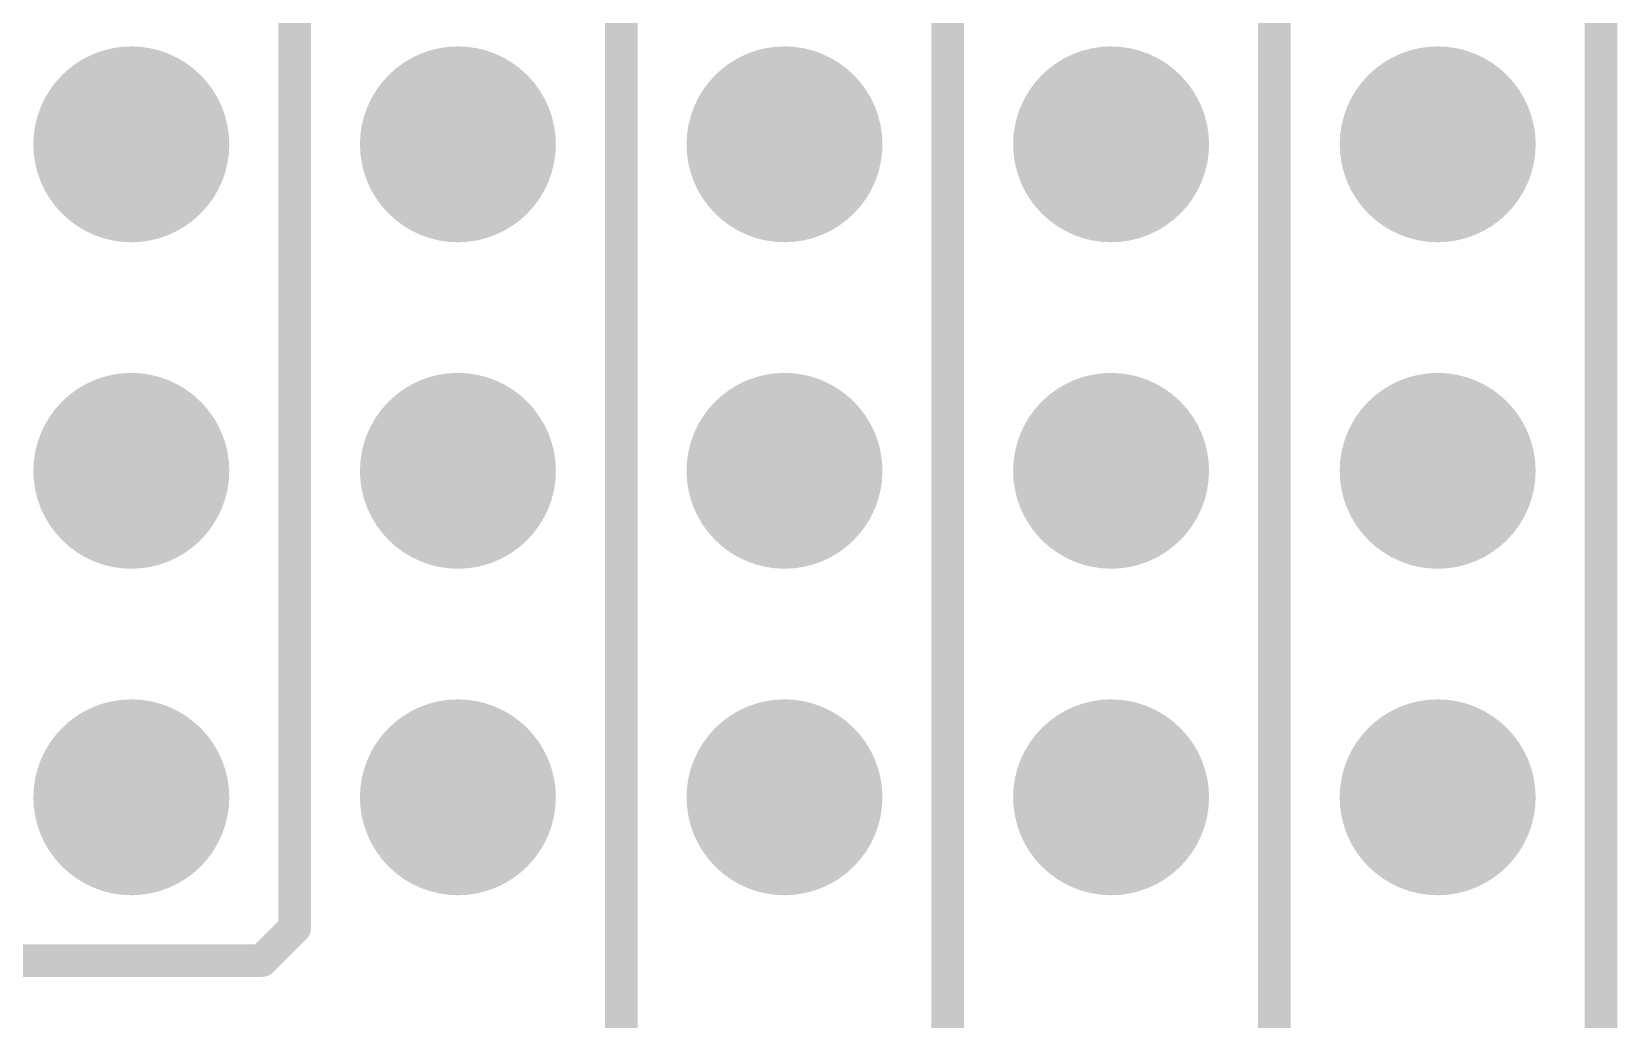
# Model space of a CAD drawing. Extents: x -0.08 to 2.71, y -0.01 to 2.11.
# Drawn here: x 1.2695 to 1.755, y 1.532 to 1.8345 of the extents above; entities that cross this region are included whole.
import ezdxf

# ---------------------------------------------------------------- set-up
doc = ezdxf.new("R2010")
doc.units = 0
doc.layers.add('1', color=14, linetype='CONTINUOUS')
doc.layers.add('18', color=94, linetype='CONTINUOUS')

# ---------------------------------------------------------------- blocks, each defined once
blk = doc.blocks.new('ROUNDV')
at = {"const_width": 0.5}
blk.add_lwpolyline([(0, -0.25, 1), (0, 0.25, 1), (0, -0.25)], format="xyb", dxfattribs=at)

msp = doc.modelspace()

# ---------------------------------------------------------------- linework, layer by layer
at = {"layer": '1', "const_width": 0.01}
for points in [[(1.35, 1.56), (1.35, 1.86)], [(1.45, 1.46), (1.45, 1.86)], [(1.55, 1.36), (1.55, 1.86)], [(1.65, 1.27), (1.65, 1.86)], [(1.75, 1.25), (1.75, 1.86)], [(1.34, 1.55), (1.35, 1.56)], [(1.16, 1.55), (1.34, 1.55)]]:
    msp.add_lwpolyline(points, dxfattribs=at)
at = {"layer": '1', "const_width": 0.005}
for points in [[(1.351768, 1.558232, 1), (1.348232, 1.561768)], [(1.3475, 1.56, 1), (1.3525, 1.56)], [(1.338232, 1.551768, 1), (1.341768, 1.548232)], [(1.34, 1.5475, 1), (1.34, 1.5525)]]:
    msp.add_lwpolyline(points, format="xyb", dxfattribs=at)

# ---------------------------------------------------------------- block references
at = {"layer": '18', "xscale": 0.06, "yscale": 0.06}
for p in [(1.3, 1.8), (1.3, 1.8), (1.4, 1.8), (1.4, 1.8), (1.5, 1.8), (1.5, 1.8), (1.6, 1.8), (1.6, 1.8), (1.7, 1.8), (1.7, 1.8), (1.3, 1.7), (1.3, 1.7), (1.4, 1.7), (1.4, 1.7), (1.5, 1.7), (1.5, 1.7), (1.6, 1.7), (1.6, 1.7), (1.7, 1.7), (1.7, 1.7), (1.3, 1.6), (1.3, 1.6), (1.4, 1.6), (1.4, 1.6), (1.5, 1.6), (1.5, 1.6), (1.6, 1.6), (1.6, 1.6), (1.7, 1.6), (1.7, 1.6)]:
    msp.add_blockref('ROUNDV', p, dxfattribs=at)

doc.saveas('drawing.dxf')
